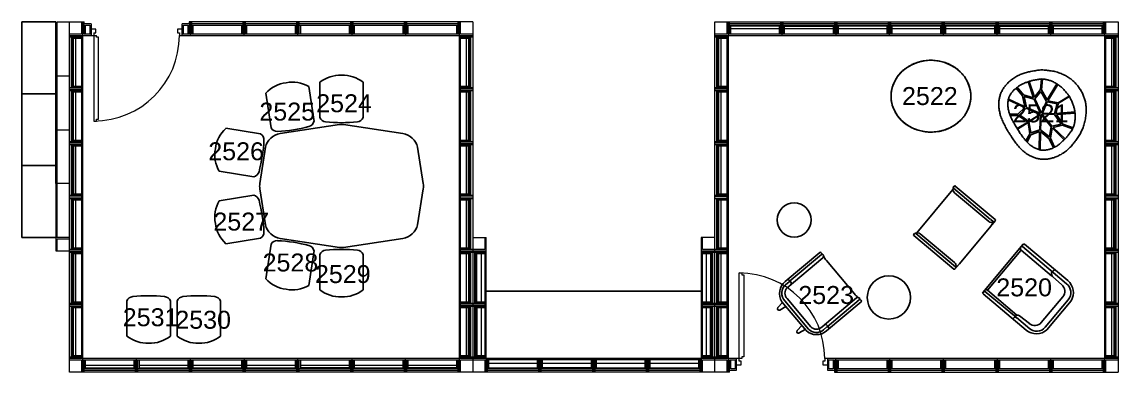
# Model space of a CAD drawing. Header units: millimetres. Extents: x -87 to 119687, y -2887 to 43508.
# Drawn here: x 49901 to 62131, y 9750 to 13650 of the extents above; entities that cross this region are included whole.
import ezdxf

# ---------------------------------------------------------------- set-up
doc = ezdxf.new("R2010")
doc.units = ezdxf.units.MM
for name, color, linetype in [('@_line-plan-doors', 7, 'Continuous'), ('@_line-plan-furniture', 7, 'Continuous'), ('@_line-plan-panels', 7, 'Continuous'), ('@_text-object-seat', 7, 'Continuous')]:
    doc.layers.add(name, color=color, linetype=linetype)
doc.styles.get("Standard").update_dxf_attribs({"font": 'arial.ttf'})

# ---------------------------------------------------------------- blocks, each defined once
blk = doc.blocks.new('@_floor_10')
at = {"layer": '@_line-plan-doors', "lineweight": 13}
for p, q in [((50724, 13570), (50674, 13570)), ((50674, 13500), (50732, 13500)), ((50704, 13528), (50704, 12546)), ((50704, 13528), (50724, 13528)), ((50724, 13528), (50724, 13570)), ((50732, 13480), (50732, 13500)), ((50754, 13480), (50732, 13480)), ((50754, 12566), (50754, 13480)), ((51688, 13570), (51638, 13570)), ((51638, 13570), (51638, 13528)), ((51638, 13528), (51658, 13528)), ((51658, 13528), (51658, 13500)), ((51658, 13500), (51688, 13500)), ((50704, 12546), (50732, 12546)), ((50732, 12566), (50754, 12566)), ((50732, 12546), (50732, 12566)), ((57904, 10854), (57932, 10854)), ((57904, 9872), (57904, 10854)), ((57932, 10854), (57932, 10834)), ((57932, 10834), (57954, 10834)), ((57954, 10834), (57954, 9920)), ((57932, 9920), (57932, 9900)), ((57954, 9920), (57932, 9920)), ((57932, 9900), (57874, 9900)), ((57874, 9830), (57924, 9830)), ((57924, 9872), (57904, 9872)), ((57924, 9830), (57924, 9872)), ((58858, 9872), (58838, 9872)), ((58838, 9872), (58838, 9830)), ((58838, 9830), (58888, 9830)), ((58888, 9900), (58858, 9900)), ((58858, 9900), (58858, 9872))]:
    blk.add_line(p, q, dxfattribs=at)
for centre, start, end in [((50704, 13500), 270, 0), ((57904, 9900), 0, 90)]:
    blk.add_arc(centre, 954, start, end, dxfattribs=at)
at = {"layer": '@_line-plan-furniture'}
for p, q in [((50281, 13650), (49901, 13650)), ((49901, 13650), (49901, 11250)), ((50281, 11850), (50281, 13650)), ((59970, 13217), (59899, 13201)), ((60043, 13223), (59970, 13217)), ((60116, 13217), (60043, 13223)), ((60188, 13201), (60116, 13217)), ((59716, 13094), (59671, 13041)), ((59770, 13138), (59716, 13094)), ((59831, 13174), (59770, 13138)), ((59899, 13201), (59831, 13174)), ((60255, 13174), (60188, 13201)), ((60316, 13138), (60255, 13174)), ((60370, 13094), (60316, 13138)), ((60416, 13041), (60370, 13094)), ((61095, 13084), (61108, 13088)), ((61120, 13091), (61108, 13088)), ((61133, 13094), (61120, 13091)), ((61144, 13096), (61133, 13094)), ((61144, 13096), (61155, 13098)), ((61155, 13098), (61167, 13100)), ((61167, 13100), (61178, 13103)), ((61178, 13103), (61192, 13105)), ((61205, 13107), (61192, 13105)), ((61218, 13110), (61205, 13107)), ((61232, 13112), (61218, 13110)), ((61232, 13112), (61244, 13113)), ((61244, 13113), (61256, 13114)), ((61256, 13114), (61269, 13115)), ((61281, 13115), (61269, 13115)), ((61293, 13115), (61281, 13115)), ((61306, 13114), (61293, 13115)), ((61319, 13113), (61306, 13114)), ((61319, 13113), (61332, 13112)), ((61345, 13111), (61332, 13112)), ((61345, 13111), (61357, 13109)), ((61357, 13109), (61371, 13107)), ((61371, 13107), (61385, 13105)), ((61385, 13105), (61399, 13103)), ((61413, 13100), (61399, 13103)), ((61426, 13097), (61413, 13100)), ((61441, 13093), (61426, 13097)), ((61441, 13093), (61455, 13089)), ((61469, 13084), (61455, 13089)), ((53225, 12585), (53225, 12978)), ((53709, 12978), (53709, 12585)), ((59636, 12983), (59612, 12921)), ((59671, 13041), (59636, 12983)), ((60451, 12983), (60416, 13041)), ((60474, 12921), (60451, 12983)), ((60889, 12957), (60897, 12966)), ((60897, 12966), (60905, 12974)), ((60905, 12974), (60914, 12982)), ((60923, 12990), (60914, 12982)), ((60932, 12998), (60923, 12990)), ((60943, 13007), (60932, 12998)), ((60955, 13015), (60943, 13007)), ((60955, 13015), (60967, 13024)), ((60967, 13024), (60979, 13032)), ((60979, 13032), (60991, 13039)), ((60991, 13039), (61003, 13046)), ((61003, 13046), (61016, 13053)), ((61016, 13053), (61029, 13059)), ((61039, 13064), (61029, 13059)), ((61039, 13064), (61050, 13068)), ((61061, 13072), (61050, 13068)), ((61061, 13072), (61072, 13076)), ((61079, 12966), (61069, 12962)), ((61072, 13076), (61083, 13080)), ((61089, 12970), (61079, 12966)), ((61095, 13084), (61083, 13080)), ((61099, 12974), (61089, 12970)), ((61109, 12977), (61099, 12974)), ((61118, 12980), (61109, 12977)), ((61127, 12983), (61118, 12980)), ((61135, 12986), (61127, 12983)), ((61187, 12806), (61127, 12985)), ((61144, 12989), (61135, 12986)), ((61139, 12988), (61197, 12813)), ((61153, 12992), (61144, 12989)), ((61161, 12994), (61153, 12992)), ((61169, 12996), (61161, 12994)), ((61178, 12998), (61169, 12996)), ((61186, 13000), (61178, 12998)), ((61192, 13002), (61186, 13000)), ((61199, 13003), (61192, 13002)), ((61210, 13005), (61199, 13003)), ((61220, 13007), (61210, 13005)), ((61231, 13009), (61220, 13007)), ((61242, 13010), (61231, 13009)), ((61251, 13012), (61242, 13010)), ((61259, 13013), (61251, 13012)), ((61268, 13014), (61259, 13013)), ((61264, 12896), (61276, 13015)), ((61277, 13015), (61268, 13014)), ((61286, 13014), (61277, 13015)), ((61289, 13015), (61278, 12893)), ((61296, 13014), (61286, 13014)), ((61305, 13013), (61296, 13014)), ((61314, 13012), (61305, 13013)), ((61322, 13010), (61314, 13012)), ((61330, 13009), (61322, 13010)), ((61338, 13007), (61330, 13009)), ((61347, 13005), (61338, 13007)), ((61356, 13002), (61347, 13005)), ((61365, 12999), (61356, 13002)), ((61374, 12996), (61365, 12999)), ((61383, 12993), (61374, 12996)), ((61392, 12989), (61383, 12993)), ((61400, 12986), (61392, 12989)), ((61409, 12982), (61400, 12986)), ((61418, 12977), (61409, 12982)), ((61428, 12972), (61418, 12977)), ((61437, 12967), (61428, 12972)), ((61445, 12962), (61437, 12967)), ((61483, 13080), (61469, 13084)), ((61483, 13080), (61496, 13074)), ((61509, 13070), (61496, 13074)), ((61509, 13070), (61520, 13065)), ((61532, 13059), (61520, 13065)), ((61544, 13053), (61532, 13059)), ((61556, 13046), (61544, 13053)), ((61556, 13046), (61568, 13039)), ((61577, 13033), (61568, 13039)), ((61586, 13028), (61577, 13033)), ((61594, 13021), (61586, 13028)), ((61603, 13015), (61594, 13021)), ((61603, 13015), (61612, 13008)), ((61612, 13008), (61620, 13001)), ((61628, 12994), (61620, 13001)), ((61628, 12994), (61636, 12987)), ((61636, 12987), (61645, 12979)), ((61645, 12979), (61652, 12971)), ((61652, 12971), (61660, 12962)), ((49901, 12850), (50281, 12850)), ((52681, 12469), (52622, 12857)), ((53101, 12930), (53160, 12541)), ((59612, 12921), (59600, 12856)), ((59600, 12856), (59600, 12790)), ((60487, 12856), (60474, 12921)), ((60487, 12790), (60487, 12856)), ((60821, 12848), (60817, 12839)), ((60824, 12858), (60821, 12848)), ((60824, 12858), (60828, 12867)), ((60833, 12876), (60828, 12867)), ((60833, 12876), (60837, 12885)), ((60837, 12885), (60842, 12893)), ((60842, 12893), (60847, 12902)), ((60853, 12910), (60847, 12902)), ((60858, 12918), (60853, 12910)), ((60864, 12927), (60858, 12918)), ((60864, 12927), (60870, 12934)), ((60876, 12942), (60870, 12934)), ((60876, 12942), (60882, 12950)), ((60889, 12957), (60882, 12950)), ((60934, 12848), (60928, 12839)), ((60939, 12856), (60934, 12848)), ((60945, 12865), (60939, 12856)), ((60952, 12872), (60945, 12865)), ((60958, 12880), (60952, 12872)), ((60964, 12886), (60958, 12880)), ((60969, 12892), (60964, 12886)), ((60975, 12898), (60969, 12892)), ((60981, 12903), (60975, 12898)), ((60989, 12909), (60981, 12903)), ((60996, 12915), (60989, 12909)), ((60993, 12914), (61064, 12828)), ((61004, 12921), (60996, 12915)), ((61012, 12927), (61004, 12921)), ((61005, 12922), (61075, 12837)), ((61020, 12933), (61012, 12927)), ((61029, 12939), (61020, 12933)), ((61037, 12945), (61029, 12939)), ((61045, 12949), (61037, 12945)), ((61053, 12954), (61045, 12949)), ((61061, 12958), (61053, 12954)), ((61069, 12962), (61061, 12958)), ((61197, 12813), (61264, 12896)), ((61203, 12793), (61270, 12876)), ((61270, 12876), (61333, 12764)), ((61278, 12893), (61341, 12782)), ((61341, 12782), (61446, 12962)), ((61458, 12954), (61349, 12772)), ((61454, 12957), (61445, 12962)), ((61462, 12951), (61454, 12957)), ((61470, 12946), (61462, 12951)), ((61478, 12940), (61470, 12946)), ((61485, 12934), (61478, 12940)), ((61493, 12928), (61485, 12934)), ((61500, 12922), (61493, 12928)), ((61507, 12915), (61500, 12922)), ((61514, 12909), (61507, 12915)), ((61521, 12903), (61514, 12909)), ((61527, 12896), (61521, 12903)), ((61535, 12888), (61527, 12896)), ((61542, 12879), (61535, 12888)), ((61549, 12871), (61542, 12879)), ((61556, 12862), (61549, 12871)), ((61562, 12854), (61556, 12862)), ((61569, 12846), (61562, 12854)), ((61575, 12837), (61569, 12846)), ((61668, 12954), (61660, 12962)), ((61668, 12954), (61675, 12946)), ((61682, 12937), (61675, 12946)), ((61689, 12928), (61682, 12937)), ((61695, 12919), (61689, 12928)), ((61695, 12919), (61702, 12909)), ((61708, 12899), (61702, 12909)), ((61710, 12896), (61708, 12899)), ((61716, 12886), (61710, 12896)), ((61722, 12875), (61716, 12886)), ((61728, 12866), (61722, 12875)), ((61728, 12866), (61733, 12856)), ((61737, 12846), (61733, 12856)), ((61737, 12846), (61742, 12835)), ((59600, 12790), (59612, 12724)), ((59612, 12724), (59636, 12662)), ((60451, 12662), (60474, 12724)), ((60474, 12724), (60487, 12790)), ((60800, 12752), (60801, 12761)), ((60800, 12752), (60800, 12742)), ((60800, 12742), (60800, 12732)), ((60800, 12732), (60800, 12722)), ((60800, 12712), (60800, 12722)), ((60801, 12761), (60802, 12771)), ((60802, 12771), (60803, 12781)), ((60805, 12791), (60803, 12781)), ((60805, 12791), (60807, 12801)), ((60809, 12810), (60807, 12801)), ((60809, 12810), (60811, 12820)), ((60811, 12820), (60814, 12830)), ((60814, 12830), (60817, 12839)), ((60902, 12757), (60901, 12747)), ((60901, 12747), (60901, 12737)), ((60901, 12737), (60901, 12727)), ((60901, 12727), (60901, 12717)), ((60903, 12767), (60902, 12757)), ((60905, 12777), (60903, 12767)), ((60906, 12785), (60905, 12777)), ((60908, 12793), (60906, 12785)), ((60906, 12784), (60906, 12782)), ((60906, 12782), (61089, 12697)), ((60911, 12800), (60908, 12793)), ((61092, 12706), (60908, 12791)), ((60913, 12808), (60911, 12800)), ((60916, 12815), (60913, 12808)), ((60920, 12823), (60916, 12815)), ((60923, 12830), (60920, 12823)), ((60928, 12839), (60923, 12830)), ((61064, 12828), (61092, 12706)), ((61075, 12837), (61187, 12806)), ((61083, 12821), (61088, 12820)), ((61108, 12697), (61083, 12821)), ((61088, 12820), (61194, 12790)), ((61194, 12790), (61266, 12630)), ((61278, 12634), (61203, 12793)), ((61333, 12764), (61278, 12634)), ((61287, 12634), (61341, 12760)), ((61341, 12760), (61452, 12738)), ((61349, 12772), (61464, 12749)), ((61452, 12738), (61423, 12627)), ((61438, 12630), (61468, 12744)), ((61464, 12749), (61585, 12825)), ((61468, 12744), (61588, 12819)), ((61581, 12829), (61575, 12837)), ((61587, 12821), (61581, 12829)), ((61587, 12822), (61591, 12813)), ((61591, 12813), (61596, 12803)), ((61596, 12803), (61601, 12794)), ((61601, 12794), (61605, 12785)), ((61605, 12785), (61610, 12776)), ((61610, 12776), (61615, 12766)), ((61615, 12766), (61619, 12755)), ((61619, 12755), (61624, 12745)), ((61624, 12745), (61628, 12735)), ((61628, 12735), (61631, 12726)), ((61631, 12726), (61634, 12717)), ((61746, 12825), (61742, 12835)), ((61746, 12825), (61750, 12814)), ((61754, 12804), (61750, 12814)), ((61757, 12793), (61754, 12804)), ((61757, 12793), (61760, 12782)), ((61763, 12772), (61760, 12782)), ((61763, 12772), (61766, 12761)), ((61768, 12750), (61766, 12761)), ((61770, 12740), (61768, 12750)), ((61771, 12729), (61770, 12740)), ((61771, 12729), (61773, 12719)), ((59636, 12662), (59671, 12604)), ((59671, 12604), (59716, 12552)), ((60370, 12552), (60416, 12604)), ((60416, 12604), (60451, 12662)), ((60800, 12712), (60800, 12702)), ((60800, 12702), (60801, 12692)), ((60803, 12682), (60801, 12692)), ((60805, 12669), (60803, 12682)), ((60805, 12669), (60808, 12657)), ((60810, 12646), (60808, 12657)), ((60812, 12635), (60810, 12646)), ((60812, 12635), (60814, 12624)), ((60817, 12610), (60814, 12624)), ((60817, 12610), (60822, 12596)), ((60901, 12717), (60902, 12708)), ((60902, 12708), (60903, 12698)), ((60903, 12698), (60904, 12688)), ((60904, 12688), (60906, 12678)), ((60906, 12678), (60908, 12669)), ((60908, 12669), (60911, 12659)), ((60911, 12659), (60913, 12649)), ((60913, 12649), (60916, 12639)), ((60916, 12639), (60920, 12629)), ((60920, 12629), (60924, 12619)), ((61013, 12624), (60922, 12623)), ((60924, 12619), (60928, 12608)), ((60928, 12608), (60931, 12600)), ((60929, 12604), (61017, 12609)), ((60931, 12600), (60935, 12591)), ((61089, 12697), (61013, 12624)), ((61017, 12609), (61123, 12535)), ((61031, 12616), (61107, 12689)), ((61136, 12542), (61031, 12616)), ((61107, 12689), (61263, 12622)), ((61266, 12630), (61108, 12697)), ((61263, 12622), (61136, 12542)), ((61137, 12539), (61265, 12619)), ((61265, 12619), (61257, 12449)), ((61274, 12618), (61265, 12447)), ((61386, 12483), (61274, 12618)), ((61282, 12627), (61423, 12620)), ((61392, 12490), (61282, 12627)), ((61423, 12627), (61287, 12634)), ((61423, 12620), (61496, 12513)), ((61649, 12648), (61438, 12630)), ((61443, 12619), (61651, 12634)), ((61515, 12513), (61443, 12619)), ((61634, 12717), (61636, 12708)), ((61636, 12708), (61639, 12699)), ((61639, 12699), (61641, 12690)), ((61641, 12690), (61643, 12681)), ((61643, 12681), (61645, 12671)), ((61645, 12671), (61647, 12661)), ((61647, 12661), (61648, 12652)), ((61648, 12652), (61650, 12642)), ((61650, 12642), (61651, 12632)), ((61651, 12632), (61652, 12623)), ((61652, 12623), (61652, 12612)), ((61652, 12612), (61653, 12601)), ((61653, 12601), (61653, 12591)), ((61771, 12599), (61769, 12585)), ((61771, 12599), (61773, 12614)), ((61773, 12719), (61774, 12708)), ((61773, 12614), (61774, 12629)), ((61775, 12695), (61774, 12708)), ((61774, 12629), (61775, 12642)), ((61775, 12695), (61776, 12681)), ((61775, 12642), (61776, 12655)), ((61776, 12681), (61776, 12668)), ((61776, 12668), (61776, 12655)), ((53445, 12507), (52784, 12406)), ((54151, 12406), (53489, 12507)), ((59716, 12552), (59770, 12507)), ((59770, 12507), (59831, 12471)), ((60255, 12471), (60316, 12507)), ((60316, 12507), (60370, 12552)), ((60827, 12583), (60822, 12596)), ((60827, 12583), (60833, 12569)), ((60833, 12569), (60838, 12556)), ((60838, 12556), (60844, 12543)), ((60844, 12543), (60850, 12530)), ((60856, 12517), (60850, 12530)), ((60856, 12517), (60863, 12504)), ((60863, 12504), (60870, 12491)), ((60870, 12491), (60876, 12478)), ((60884, 12465), (60876, 12478)), ((60935, 12591), (60939, 12583)), ((60939, 12583), (60943, 12574)), ((60943, 12574), (60947, 12566)), ((60947, 12566), (60951, 12557)), ((60951, 12557), (60956, 12549)), ((60956, 12549), (60960, 12540)), ((60960, 12540), (60965, 12531)), ((60965, 12531), (60970, 12522)), ((60970, 12522), (60976, 12512)), ((60976, 12512), (60982, 12501)), ((60982, 12501), (60988, 12491)), ((60988, 12491), (60994, 12480)), ((61019, 12440), (60994, 12480)), ((61123, 12535), (61005, 12462)), ((61126, 12531), (61008, 12457)), ((61146, 12403), (61126, 12531)), ((61158, 12413), (61137, 12539)), ((61366, 12374), (61386, 12483)), ((61496, 12513), (61392, 12490)), ((61408, 12476), (61512, 12500)), ((61539, 12347), (61408, 12476)), ((61512, 12500), (61624, 12458)), ((61629, 12469), (61515, 12513)), ((61631, 12475), (61628, 12466)), ((61631, 12475), (61635, 12483)), ((61638, 12492), (61635, 12483)), ((61640, 12500), (61638, 12492)), ((61642, 12508), (61640, 12500)), ((61644, 12516), (61642, 12508)), ((61646, 12526), (61644, 12516)), ((61648, 12535), (61646, 12526)), ((61649, 12544), (61648, 12535)), ((61650, 12553), (61649, 12544)), ((61651, 12563), (61650, 12553)), ((61652, 12572), (61651, 12563)), ((61653, 12591), (61652, 12581)), ((61652, 12581), (61652, 12572)), ((61740, 12476), (61736, 12464)), ((61744, 12489), (61740, 12476)), ((61744, 12489), (61748, 12502)), ((61748, 12502), (61753, 12515)), ((61753, 12515), (61757, 12529)), ((61757, 12529), (61760, 12542)), ((61764, 12556), (61760, 12542)), ((61766, 12570), (61764, 12556)), ((61769, 12585), (61766, 12570)), ((52176, 12465), (52564, 12403)), ((59831, 12471), (59899, 12444)), ((59899, 12444), (59970, 12428)), ((59970, 12428), (60043, 12423)), ((60043, 12423), (60116, 12428)), ((60116, 12428), (60188, 12444)), ((60188, 12444), (60255, 12471)), ((60884, 12465), (60891, 12452)), ((60898, 12439), (60891, 12452)), ((60898, 12439), (60906, 12427)), ((60906, 12427), (60912, 12417)), ((60916, 12412), (60912, 12417)), ((60916, 12412), (60924, 12399)), ((60927, 12394), (60924, 12399)), ((60927, 12394), (60933, 12384)), ((60933, 12384), (60941, 12371)), ((60941, 12371), (60949, 12359)), ((60957, 12347), (60949, 12359)), ((61026, 12429), (61019, 12440)), ((61033, 12419), (61026, 12429)), ((61040, 12409), (61033, 12419)), ((61047, 12399), (61040, 12409)), ((61053, 12391), (61047, 12399)), ((61048, 12398), (61070, 12366)), ((61058, 12383), (61053, 12391)), ((61064, 12375), (61058, 12383)), ((61070, 12367), (61064, 12375)), ((61076, 12359), (61070, 12367)), ((61070, 12366), (61076, 12359)), ((61082, 12352), (61076, 12359)), ((61102, 12327), (61146, 12403)), ((61157, 12394), (61116, 12312)), ((61256, 12429), (61157, 12394)), ((61257, 12449), (61158, 12413)), ((61252, 12227), (61256, 12429)), ((61265, 12429), (61261, 12226)), ((61265, 12447), (61365, 12369)), ((61363, 12349), (61265, 12429)), ((61365, 12369), (61366, 12374)), ((61376, 12355), (61397, 12469)), ((61422, 12255), (61376, 12355)), ((61397, 12469), (61531, 12338)), ((61549, 12357), (61543, 12350)), ((61555, 12363), (61549, 12357)), ((61560, 12369), (61555, 12363)), ((61566, 12376), (61560, 12369)), ((61571, 12382), (61566, 12376)), ((61575, 12388), (61571, 12382)), ((61579, 12393), (61575, 12388)), ((61586, 12402), (61579, 12393)), ((61592, 12410), (61586, 12402)), ((61598, 12419), (61592, 12410)), ((61605, 12428), (61598, 12419)), ((61610, 12435), (61605, 12428)), ((61615, 12443), (61610, 12435)), ((61620, 12450), (61615, 12443)), ((61624, 12458), (61620, 12450)), ((61628, 12466), (61624, 12458)), ((61675, 12352), (61667, 12341)), ((61675, 12352), (61683, 12363)), ((61691, 12374), (61683, 12363)), ((61691, 12374), (61698, 12385)), ((61698, 12385), (61704, 12395)), ((61710, 12406), (61704, 12395)), ((61716, 12417), (61710, 12406)), ((61721, 12428), (61716, 12417)), ((61726, 12440), (61721, 12428)), ((61726, 12440), (61731, 12452)), ((61731, 12452), (61736, 12464)), ((52618, 12254), (52555, 11852)), ((54379, 11852), (54316, 12254)), ((60966, 12335), (60957, 12347)), ((60974, 12323), (60966, 12335)), ((60974, 12323), (60983, 12311)), ((60992, 12299), (60983, 12311)), ((60992, 12299), (61001, 12288)), ((61010, 12277), (61001, 12288)), ((61019, 12266), (61010, 12277)), ((61019, 12266), (61028, 12255)), ((61028, 12255), (61038, 12244)), ((61048, 12234), (61038, 12244)), ((61048, 12234), (61058, 12224)), ((61087, 12344), (61082, 12352)), ((61093, 12337), (61087, 12344)), ((61099, 12330), (61093, 12337)), ((61105, 12323), (61099, 12330)), ((61113, 12315), (61105, 12323)), ((61120, 12307), (61113, 12315)), ((61128, 12300), (61120, 12307)), ((61136, 12292), (61128, 12300)), ((61143, 12286), (61136, 12292)), ((61151, 12279), (61143, 12286)), ((61159, 12273), (61151, 12279)), ((61167, 12267), (61159, 12273)), ((61175, 12262), (61167, 12267)), ((61183, 12256), (61175, 12262)), ((61192, 12252), (61183, 12256)), ((61200, 12247), (61192, 12252)), ((61209, 12243), (61200, 12247)), ((61218, 12239), (61209, 12243)), ((61228, 12235), (61218, 12239)), ((61237, 12232), (61228, 12235)), ((61246, 12229), (61237, 12232)), ((61363, 12231), (61353, 12229)), ((61409, 12248), (61363, 12349)), ((61371, 12233), (61363, 12231)), ((61378, 12236), (61371, 12233)), ((61386, 12238), (61378, 12236)), ((61394, 12241), (61386, 12238)), ((61403, 12245), (61394, 12241)), ((61411, 12250), (61403, 12245)), ((61420, 12254), (61411, 12250)), ((61429, 12259), (61420, 12254)), ((61438, 12264), (61429, 12259)), ((61447, 12268), (61438, 12264)), ((61455, 12273), (61447, 12268)), ((61463, 12278), (61455, 12273)), ((61471, 12284), (61463, 12278)), ((61478, 12289), (61471, 12284)), ((61485, 12295), (61478, 12289)), ((61516, 12324), (61485, 12295)), ((61523, 12330), (61516, 12324)), ((61530, 12337), (61523, 12330)), ((61536, 12343), (61530, 12337)), ((61543, 12350), (61536, 12343)), ((61563, 12223), (61572, 12231)), ((61572, 12231), (61581, 12239)), ((61581, 12239), (61589, 12247)), ((61597, 12255), (61589, 12247)), ((61597, 12255), (61606, 12264)), ((61606, 12264), (61615, 12274)), ((61623, 12284), (61615, 12274)), ((61623, 12284), (61631, 12294)), ((61639, 12303), (61631, 12294)), ((61646, 12312), (61639, 12303)), ((61646, 12312), (61652, 12321)), ((61652, 12321), (61659, 12331)), ((61659, 12331), (61667, 12341)), ((61058, 12224), (61070, 12214)), ((61070, 12214), (61078, 12208)), ((61078, 12208), (61087, 12201)), ((61096, 12195), (61087, 12201)), ((61106, 12186), (61096, 12195)), ((61106, 12186), (61117, 12178)), ((61125, 12173), (61117, 12178)), ((61125, 12173), (61133, 12168)), ((61142, 12163), (61133, 12168)), ((61151, 12158), (61142, 12163)), ((61160, 12154), (61151, 12158)), ((61160, 12154), (61169, 12150)), ((61169, 12150), (61178, 12146)), ((61187, 12142), (61178, 12146)), ((61187, 12142), (61196, 12139)), ((61196, 12139), (61206, 12135)), ((61206, 12135), (61215, 12133)), ((61215, 12133), (61225, 12130)), ((61234, 12128), (61225, 12130)), ((61234, 12128), (61244, 12126)), ((61244, 12126), (61254, 12124)), ((61254, 12227), (61246, 12229)), ((61254, 12227), (61252, 12227)), ((61262, 12225), (61254, 12227)), ((61264, 12123), (61254, 12124)), ((61270, 12223), (61262, 12225)), ((61274, 12121), (61264, 12123)), ((61278, 12222), (61270, 12223)), ((61284, 12121), (61274, 12121)), ((61286, 12222), (61278, 12222)), ((61294, 12120), (61284, 12121)), ((61294, 12222), (61286, 12222)), ((61302, 12222), (61294, 12222)), ((61304, 12120), (61294, 12120)), ((61312, 12222), (61302, 12222)), ((61313, 12120), (61304, 12120)), ((61323, 12223), (61312, 12222)), ((61323, 12121), (61313, 12120)), ((61333, 12225), (61323, 12223)), ((61333, 12122), (61323, 12121)), ((61343, 12226), (61333, 12225)), ((61333, 12122), (61343, 12123)), ((61353, 12229), (61343, 12226)), ((61353, 12124), (61343, 12123)), ((61353, 12124), (61363, 12126)), ((61373, 12128), (61363, 12126)), ((61373, 12128), (61382, 12130)), ((61392, 12132), (61382, 12130)), ((61401, 12135), (61392, 12132)), ((61413, 12138), (61401, 12135)), ((61413, 12138), (61424, 12142)), ((61435, 12146), (61424, 12142)), ((61446, 12151), (61435, 12146)), ((61457, 12156), (61446, 12151)), ((61457, 12156), (61470, 12162)), ((61470, 12162), (61483, 12168)), ((61495, 12175), (61483, 12168)), ((61508, 12183), (61495, 12175)), ((61520, 12190), (61508, 12183)), ((61532, 12198), (61520, 12190)), ((61532, 12198), (61543, 12207)), ((61554, 12216), (61543, 12207)), ((61554, 12216), (61563, 12223)), ((50281, 12050), (49901, 12050)), ((52488, 11925), (52100, 11987)), ((52555, 11792), (52618, 11390)), ((54316, 11390), (54379, 11792)), ((60289, 11783), (59886, 11302)), ((60301, 11819), (60294, 11811)), ((60295, 11797), (60709, 11450)), ((60690, 11426), (60307, 11747)), ((60760, 11448), (60315, 11821)), ((52488, 11720), (52100, 11658)), ((60710, 11449), (60740, 11424)), ((60727, 11394), (60761, 11434)), ((60743, 11419), (60740, 11424)), ((60743, 11419), (60740, 11424)), ((59859, 11292), (59852, 11284)), ((59853, 11270), (60297, 10897)), ((59873, 11294), (60317, 10921)), ((60307, 10970), (59924, 11291)), ((60711, 11374), (60362, 10957)), ((49901, 11250), (50281, 11250)), ((52176, 11180), (52564, 11242)), ((52681, 11176), (52622, 10787)), ((52784, 11238), (53445, 11138)), ((53489, 11138), (54151, 11238)), ((61072, 11173), (60622, 10637)), ((61405, 10859), (61066, 11150)), ((61569, 10768), (61086, 11174)), ((53101, 10715), (53160, 11103)), ((53225, 11059), (53225, 10667)), ((53709, 10667), (53709, 11060)), ((58802, 11083), (58417, 10759)), ((58438, 10688), (58836, 11022)), ((58822, 11059), (58462, 10757)), ((58823, 11073), (58816, 11081)), ((58839, 11056), (58836, 11060)), ((60674, 10661), (61047, 11105)), ((61049, 11108), (61390, 10821)), ((59189, 10621), (58877, 10993)), ((60311, 10898), (60345, 10938)), ((60317, 10921), (60323, 10918)), ((61407, 10877), (61414, 10886)), ((58463, 10771), (58456, 10779)), ((61399, 10816), (61503, 10722)), ((61405, 10859), (61554, 10734)), ((57481, 10650), (55081, 10650)), ((58461, 10756), (58422, 10723)), ((60998, 10356), (60638, 10656)), ((60674, 10661), (61003, 10385)), ((51073, 10543), (51073, 10150)), ((51557, 10150), (51557, 10543)), ((51633, 10543), (51633, 10150)), ((52117, 10150), (52117, 10543)), ((58387, 10525), (58336, 10468)), ((58380, 10533), (58650, 10211)), ((58676, 10228), (58412, 10543)), ((58702, 10254), (58439, 10568)), ((58828, 10254), (59211, 10576)), ((58879, 10209), (59264, 10532)), ((59244, 10556), (58885, 10254)), ((59248, 10569), (59244, 10573)), ((59265, 10546), (59258, 10554)), ((60624, 10623), (61107, 10218)), ((61274, 10301), (61515, 10589)), ((61575, 10556), (61318, 10249)), ((61336, 10220), (61606, 10542)), ((58359, 10441), (58425, 10479)), ((60965, 10350), (60972, 10359)), ((60998, 10356), (61148, 10230)), ((61030, 10377), (61141, 10291)), ((58602, 10269), (58551, 10212)), ((58574, 10185), (58640, 10224)), ((58883, 10253), (58844, 10220)), ((58898, 10252), (58905, 10244)), ((55081, 9900), (57481, 9900))]:
    blk.add_line(p, q, dxfattribs=at)
for centre, radius in [((58517, 11444), 190), ((59574, 10581), 241)]:
    blk.add_circle(centre, radius, dxfattribs=at)
for centre, radius, start, end in [((52895, 12601), 375, 97.062, 136.7963), ((52916, 12604), 375, 60.4764, 100.2108), ((53457, 12683), 375, 88.4256, 128.1599), ((53477, 12683), 375, 51.8401, 91.5744), ((52673, 14136), 1707, 272.663, 284.6039), ((53083, 12561), 78.8, 284.4812, 345.5243), ((53298, 12616), 78.8, 202.7825, 264.0266), ((53467, 14235), 1707, 264.0266, 275.9675), ((53467, 12308), 200, 83.6391, 96.3609), ((53637, 12616), 78.8, 275.8449, 336.8879), ((52431, 12190), 375, 132.8561, 172.5904), ((52522, 12336), 78.8, 356.8609, 57.9039), ((52813, 12209), 200, 98.5143, 166.811), ((52748, 12510), 78.8, 211.4189, 272.663), ((54121, 12209), 200, 13.189, 81.4857), ((52428, 12169), 375, 169.4416, 209.1759), ((50897, 12422), 1707, 345.0426, 356.9835), ((52470, 12002), 78.8, 283.7985, 345.0426), ((52753, 11822), 200, 171.3373, 188.6627), ((54181, 11822), 200, 351.3373, 8.6627), ((60339, 11785), 50, 164.4152, 230), ((60289, 11789), 10, 52.3205, 83.5641), ((60302, 11805), 10, 140, 230), ((60309, 11813), 10, 50, 140), ((52428, 11475), 375, 150.8241, 190.5584), ((52470, 11643), 78.8, 14.9574, 76.2015), ((50897, 11223), 1707, 3.0165, 14.9574), ((52431, 11455), 375, 187.4096, 227.1439), ((52813, 11436), 200, 193.189, 261.4857), ((54121, 11436), 200, 278.5143, 346.811), ((60722, 11464), 50, 230, 294.2267), ((60449, 11594), 342, 320, 329.2625), ((60746, 11432), 10, 230, 320), ((60746, 11431), 9.81, 230, 320), ((60753, 11440), 9.88, 320, 50), ((52522, 11308), 78.8, 302.0961, 3.1391), ((59859, 11278), 10, 140, 230), ((59867, 11286), 10, 47.6795, 140), ((59892, 11253), 50, 50, 115.5848), ((59880, 11301), 10, 196.4359, 227.6795), ((52748, 11135), 78.8, 87.337, 148.5811), ((52673, 9508), 1707, 75.3961, 87.337), ((53083, 11084), 78.8, 14.4757, 75.5188), ((53467, 11337), 200, 263.6391, 276.3609), ((61065, 11127), 24.4, 147.0298, 230), ((61061, 11134), 17.1, 73.0851, 127.8715), ((61072, 11158), 10, 140, 229.1831), ((61079, 11166), 10, 50, 140), ((53298, 11029), 78.8, 95.9734, 157.2175), ((53467, 9410), 1707, 84.0325, 95.9734), ((53637, 11029), 78.8, 23.1121, 84.1551), ((58808, 11075), 10, 40, 128.7973), ((58816, 11067), 9.98, 309.894, 40), ((58813, 11076), 19, 299.4483, 309.8718), ((58830, 11055), 8.01, 39.8143, 129.8718), ((58820, 11041), 24.6, 310, 1.1635), ((58821, 11041), 23.8, 2.1132, 39.8143), ((59094, 11173), 282, 207.7551, 219.601), ((60304, 10905), 10, 230, 320), ((60275, 10931), 50, 345.7733, 50), ((60311, 10913), 10, 320, 48.4638), ((60100, 11177), 342, 310.7375, 320.0079), ((61421, 10879), 10, 50, 140), ((52895, 11044), 375, 223.2037, 262.938), ((58447, 10772), 11.2, 40, 103.602), ((58455, 10764), 10, 305.7919, 40), ((61422, 10842), 34.7, 135.2638, 228), ((61431, 10866), 27.4, 154.4632, 192.9169), ((61456, 10634), 176, 328.5902, 50), ((52916, 11041), 375, 259.7892, 299.5236), ((53457, 10961), 375, 231.8401, 271.5744), ((53477, 10961), 375, 268.4256, 308.1599), ((58530, 10625), 176, 130, 211.4098), ((58501, 10629), 123, 130, 224.0245), ((58501, 10629), 86.8, 136.3564, 224.0245), ((58456, 10736), 28.9, 16.2908, 56.903), ((58463, 10737), 22.2, 322.2429, 16.2908), ((60650, 10645), 17.1, 152.1285, 206.9149), ((60658, 10642), 24.4, 49.8855, 132.9702), ((61443, 10649), 94, 320, 50.7779), ((61481, 10635), 123, 320, 53.3926), ((51146, 10512), 78.8, 95.9734, 157.2175), ((51315, 8893), 1707, 84.0325, 95.9734), ((51485, 10512), 78.8, 23.1121, 84.1551), ((51706, 10512), 78.8, 95.9734, 157.2175), ((51875, 8893), 1707, 84.0325, 95.9734), ((52045, 10512), 78.8, 23.1121, 84.1551), ((59404, 10804), 282, 220.399, 232.2449), ((59227, 10557), 24.6, 78.8365, 130), ((59226, 10558), 23.8, 40.1857, 77.8859), ((59259, 10544), 19, 130.1282, 140.5517), ((59251, 10548), 9.98, 40, 130.1046), ((59242, 10564), 8.01, 310.1282, 40.1857), ((59258, 10540), 10, 310, 40), ((60630, 10631), 10, 140, 230), ((60629, 10629), 9.93, 49.6641, 95.6967), ((58865, 10258), 22.2, 63.7092, 117.7571), ((58862, 10252), 28.9, 23.097, 63.7092), ((60972, 10344), 10, 139.9999, 229.9998), ((60983, 10337), 24.2, 48.0437, 117.6702), ((61009, 10349), 34.7, 52, 144.7362), ((61202, 10362), 94, 229.2221, 320), ((58766, 10343), 176, 228.59, 310), ((58765, 10314), 123, 224.0245, 310), ((58765, 10314), 86.8, 224.0245, 316.3564), ((58890, 10246), 10, 40, 134.2081), ((58897, 10236), 11.2, 336.5072, 40), ((61220, 10352), 176, 230, 311.4098), ((61223, 10329), 124, 226.9433, 320), ((51305, 10445), 375, 231.8401, 271.5744), ((51326, 10445), 375, 268.4256, 308.1599), ((51865, 10445), 375, 231.8401, 271.5744), ((51886, 10445), 375, 268.4256, 308.1599)]:
    blk.add_arc(centre, radius, start, end, dxfattribs=at)
for centre, major_axis, ratio, start_param, end_param in [((58468, 10756), (-4.09, -3.43), 0.936926, 3.289771, 4.712389), ((58350, 10456), (-15.2, -12.3), 0.922345, 4.882429, 7.689976), ((58565, 10200), (-15.1, -12.5), 0.922346, 4.880675, 7.688228), ((58884, 10260), (-4.09, -3.43), 0.936926, 1.570796, 2.993415), ((58897, 10237), (-8.18, -6.86), 0.936926, 2.366195, 3.141593)]:
    blk.add_ellipse(centre, major_axis=major_axis, ratio=ratio, start_param=start_param, end_param=end_param, dxfattribs=at)
for points in [[(60043, 12423), (60032, 12423), (60011, 12423), (59979, 12427), (59947, 12432), (59916, 12439), (59886, 12448), (59861, 12458), (59841, 12466), (59823, 12475), (59799, 12488), (59778, 12501), (59761, 12513), (59744, 12526), (59725, 12543), (59703, 12564), (59687, 12583), (59674, 12599), (59663, 12615), (59649, 12636), (59637, 12658), (59628, 12677), (59622, 12693), (59616, 12709), (59612, 12724), (59607, 12741), (59604, 12757), (59601, 12773), (59599, 12790), (59598, 12806), (59598, 12823), (59598, 12839), (59599, 12856), (59601, 12872), (59604, 12889), (59607, 12905), (59612, 12921), (59616, 12937), (59622, 12953), (59628, 12968), (59635, 12983), (59643, 12998), (59652, 13013), (59661, 13028), (59670, 13042), (59681, 13055), (59692, 13068), (59703, 13081), (59716, 13094), (59728, 13106), (59742, 13117), (59755, 13128), (59770, 13138), (59784, 13148), (59800, 13158), (59815, 13166), (59831, 13175), (59848, 13182), (59864, 13189), (59881, 13195), (59899, 13201), (59916, 13206), (59934, 13211), (59952, 13214), (59976, 13218), (60006, 13222), (60031, 13223), (60043, 13223)], [(60043, 13223), (60054, 13223), (60075, 13222), (60107, 13219), (60139, 13214), (60170, 13206), (60201, 13197), (60225, 13188), (60245, 13179), (60264, 13170), (60287, 13158), (60309, 13144), (60325, 13132), (60342, 13119), (60361, 13103), (60383, 13081), (60400, 13062), (60412, 13047), (60424, 13031), (60437, 13010), (60449, 12987), (60458, 12968), (60464, 12953), (60470, 12937), (60475, 12921), (60479, 12905), (60482, 12889), (60485, 12872), (60487, 12856), (60488, 12839), (60488, 12823), (60488, 12806), (60487, 12790), (60485, 12773), (60482, 12757), (60479, 12741), (60475, 12724), (60470, 12709), (60464, 12693), (60458, 12677), (60451, 12662), (60443, 12647), (60435, 12632), (60425, 12618), (60416, 12604), (60405, 12590), (60394, 12577), (60383, 12564), (60371, 12552), (60358, 12540), (60345, 12528), (60331, 12517), (60316, 12507), (60302, 12497), (60287, 12488), (60271, 12479), (60255, 12471), (60239, 12463), (60222, 12456), (60205, 12450), (60188, 12444), (60170, 12439), (60152, 12435), (60134, 12431), (60110, 12427), (60080, 12424), (60055, 12423), (60043, 12423)]]:
    blk.add_open_spline(points, degree=3, knots=[-1, -1, -1, -1, -0.976974, -0.953947, -0.930921, -0.907895, -0.884868, -0.861842, -0.850329, -0.838816, -0.815789, -0.792763, -0.78125, -0.769737, -0.746711, -0.723684, -0.700658, -0.689145, -0.677632, -0.654605, -0.631579, -0.618421, -0.605263, -0.592105, -0.578947, -0.565789, -0.552632, -0.539474, -0.526316, -0.513158, -0.5, -0.486842, -0.473684, -0.460526, -0.447368, -0.434211, -0.421053, -0.407895, -0.394737, -0.381579, -0.368421, -0.355263, -0.342105, -0.328947, -0.315789, -0.302632, -0.289474, -0.276316, -0.263158, -0.25, -0.236842, -0.223684, -0.210526, -0.197368, -0.184211, -0.171053, -0.157895, -0.144737, -0.131579, -0.118421, -0.105263, -0.092105, -0.078947, -0.065789, -0.052632, -0.026316, 0, 0, 0, 0], dxfattribs=at)
at = {"layer": '@_line-plan-panels', "lineweight": 5}
for p, q in [((50296, 11250), (50296, 13650)), ((50296, 13650), (50596, 13650)), ((50431, 9750), (50431, 13650)), ((50566, 13650), (50566, 13515)), ((50581, 9750), (50581, 13650)), ((50596, 13515), (50596, 13650)), ((50674, 13630), (50596, 13630)), ((50611, 13515), (50611, 13615)), ((50611, 13615), (50659, 13615)), ((50659, 13615), (50659, 13515)), ((50674, 13630), (50674, 13500)), ((51688, 13500), (51688, 13630)), ((51766, 13630), (51688, 13630)), ((51703, 13515), (51703, 13615)), ((51703, 13615), (51751, 13615)), ((51751, 13615), (51751, 13515)), ((54931, 13650), (51766, 13650)), ((51766, 13650), (51766, 13515)), ((51781, 13500), (51781, 13650)), ((51796, 13515), (51796, 13650)), ((52366, 13630), (51796, 13630)), ((51796, 13615), (52366, 13615)), ((51811, 13515), (51811, 13615)), ((52351, 13615), (52351, 13515)), ((52366, 13650), (52366, 13515)), ((52381, 13500), (52381, 13650)), ((52396, 13515), (52396, 13650)), ((52966, 13630), (52396, 13630)), ((52396, 13615), (52966, 13615)), ((52411, 13515), (52411, 13615)), ((52951, 13615), (52951, 13515)), ((52966, 13650), (52966, 13515)), ((52981, 13500), (52981, 13650)), ((52996, 13515), (52996, 13650)), ((53566, 13630), (52996, 13630)), ((52996, 13615), (53566, 13615)), ((53011, 13515), (53011, 13615)), ((53551, 13615), (53551, 13515)), ((53566, 13650), (53566, 13515)), ((53581, 13650), (53581, 13500)), ((53596, 13515), (53596, 13650)), ((54166, 13630), (53596, 13630)), ((53596, 13615), (54166, 13615)), ((53611, 13515), (53611, 13615)), ((54151, 13615), (54151, 13515)), ((54166, 13650), (54166, 13515)), ((54181, 13650), (54181, 13500)), ((54196, 13515), (54196, 13650)), ((54766, 13630), (54196, 13630)), ((54196, 13615), (54766, 13615)), ((54211, 13515), (54211, 13615)), ((54751, 13615), (54751, 13515)), ((54766, 13650), (54766, 13515)), ((54781, 13650), (54781, 9750)), ((54796, 13515), (54796, 13650)), ((54931, 13650), (54931, 9750)), ((57631, 13650), (62131, 13650)), ((57631, 9750), (57631, 13650)), ((57766, 13650), (57766, 13515)), ((57781, 13650), (57781, 9750)), ((57796, 13515), (57796, 13650)), ((58366, 13630), (57796, 13630)), ((57796, 13615), (58366, 13615)), ((57811, 13515), (57811, 13615)), ((58351, 13603), (57811, 13603)), ((57811, 13578), (58351, 13578)), ((58351, 13615), (58351, 13515)), ((58366, 13650), (58366, 13515)), ((58381, 13650), (58381, 13500)), ((58396, 13515), (58396, 13650)), ((58966, 13630), (58396, 13630)), ((58396, 13615), (58966, 13615)), ((58411, 13515), (58411, 13615)), ((58411, 13603), (58951, 13603)), ((58411, 13578), (58951, 13578)), ((58951, 13615), (58951, 13515)), ((58966, 13650), (58966, 13515)), ((58981, 13650), (58981, 13500)), ((58996, 13515), (58996, 13650)), ((59566, 13630), (58996, 13630)), ((58996, 13615), (59566, 13615)), ((59011, 13515), (59011, 13615)), ((59551, 13603), (59011, 13603)), ((59011, 13578), (59551, 13578)), ((59551, 13615), (59551, 13515)), ((59566, 13650), (59566, 13515)), ((59581, 13500), (59581, 13650)), ((59596, 13515), (59596, 13650)), ((60166, 13630), (59596, 13630)), ((59596, 13615), (60166, 13615)), ((59611, 13515), (59611, 13615)), ((60151, 13603), (59611, 13603)), ((59611, 13578), (60151, 13578)), ((60151, 13615), (60151, 13515)), ((60166, 13650), (60166, 13515)), ((60181, 13650), (60181, 13500)), ((60196, 13515), (60196, 13650)), ((60766, 13630), (60196, 13630)), ((60196, 13615), (60766, 13615)), ((60211, 13515), (60211, 13615)), ((60751, 13603), (60211, 13603)), ((60211, 13578), (60751, 13578)), ((60751, 13615), (60751, 13515)), ((60766, 13650), (60766, 13515)), ((60781, 13500), (60781, 13650)), ((60796, 13515), (60796, 13650)), ((61366, 13630), (60796, 13630)), ((60796, 13615), (61366, 13615)), ((60811, 13515), (60811, 13615)), ((60811, 13603), (61351, 13603)), ((60811, 13578), (61351, 13578)), ((61351, 13615), (61351, 13515)), ((61366, 13650), (61366, 13515)), ((61381, 13500), (61381, 13650)), ((61396, 13515), (61396, 13650)), ((61966, 13630), (61396, 13630)), ((61396, 13615), (61966, 13615)), ((61411, 13515), (61411, 13615)), ((61951, 13603), (61411, 13603)), ((61411, 13578), (61951, 13578)), ((61951, 13615), (61951, 13515)), ((61966, 13650), (61966, 13515)), ((61981, 13650), (61981, 9750)), ((61996, 13515), (61996, 13650)), ((62131, 13650), (62131, 9750)), ((50566, 13515), (50431, 13515)), ((50431, 13500), (50674, 13500)), ((50431, 13485), (50566, 13485)), ((50451, 13485), (50451, 12915)), ((50466, 12915), (50466, 13485)), ((50466, 13470), (50566, 13470)), ((50478, 12930), (50478, 13470)), ((50503, 12930), (50503, 13470)), ((50566, 13500), (50566, 9900)), ((50674, 13515), (50596, 13515)), ((51766, 13515), (51688, 13515)), ((51688, 13500), (54931, 13500)), ((54781, 13515), (51781, 13515)), ((54931, 13515), (54796, 13515)), ((54796, 9900), (54796, 13500)), ((54796, 13485), (54931, 13485)), ((54796, 13470), (54896, 13470)), ((54859, 13470), (54859, 12930)), ((54884, 13470), (54884, 12930)), ((54896, 13485), (54896, 12915)), ((54911, 12915), (54911, 13485)), ((57766, 13515), (57631, 13515)), ((57631, 13500), (62131, 13500)), ((57631, 13485), (57766, 13485)), ((57651, 13485), (57651, 12915)), ((57666, 12915), (57666, 13485)), ((57666, 13470), (57766, 13470)), ((57678, 12930), (57678, 13470)), ((57703, 12930), (57703, 13470)), ((57766, 13500), (57766, 9900)), ((61981, 13515), (57781, 13515)), ((62131, 13515), (61996, 13515)), ((61996, 9900), (61996, 13500)), ((61996, 13485), (62131, 13485)), ((61996, 13470), (62096, 13470)), ((62059, 13470), (62059, 12930)), ((62084, 12930), (62084, 13470)), ((62096, 13485), (62096, 12915)), ((62111, 12915), (62111, 13485)), ((50296, 13050), (50431, 13050)), ((50566, 12915), (50431, 12915)), ((50431, 12900), (50581, 12900)), ((50431, 12885), (50566, 12885)), ((50451, 12885), (50451, 12315)), ((50566, 12930), (50466, 12930)), ((50466, 12315), (50466, 12885)), ((50466, 12870), (50566, 12870)), ((50478, 12330), (50478, 12870)), ((50503, 12330), (50503, 12870)), ((54931, 12900), (54781, 12900)), ((54896, 12930), (54796, 12930)), ((54931, 12915), (54796, 12915)), ((54796, 12885), (54931, 12885)), ((54796, 12870), (54896, 12870)), ((54859, 12870), (54859, 12330)), ((54884, 12330), (54884, 12870)), ((54896, 12885), (54896, 12315)), ((54911, 12315), (54911, 12885)), ((57766, 12915), (57631, 12915)), ((57781, 12900), (57631, 12900)), ((57631, 12885), (57766, 12885)), ((57651, 12885), (57651, 12315)), ((57766, 12930), (57666, 12930)), ((57666, 12315), (57666, 12885)), ((57666, 12870), (57766, 12870)), ((57678, 12330), (57678, 12870)), ((57703, 12330), (57703, 12870)), ((61981, 12900), (62131, 12900)), ((62096, 12930), (61996, 12930)), ((62131, 12915), (61996, 12915)), ((61996, 12885), (62131, 12885)), ((61996, 12870), (62096, 12870)), ((62059, 12870), (62059, 12330)), ((62084, 12330), (62084, 12870)), ((62096, 12885), (62096, 12315)), ((62111, 12315), (62111, 12885)), ((50296, 12450), (50431, 12450)), ((50566, 12315), (50431, 12315)), ((50581, 12300), (50431, 12300)), ((50431, 12285), (50566, 12285)), ((50451, 12285), (50451, 11715)), ((50566, 12330), (50466, 12330)), ((50466, 11715), (50466, 12285)), ((50466, 12270), (50566, 12270)), ((50478, 12270), (50478, 11730)), ((50503, 11730), (50503, 12270)), ((54781, 12300), (54931, 12300)), ((54896, 12330), (54796, 12330)), ((54931, 12315), (54796, 12315)), ((54796, 12285), (54931, 12285)), ((54796, 12270), (54896, 12270)), ((54859, 12270), (54859, 11730)), ((54884, 11730), (54884, 12270)), ((54896, 12285), (54896, 11715)), ((54911, 11715), (54911, 12285)), ((57766, 12315), (57631, 12315)), ((57781, 12300), (57631, 12300)), ((57631, 12285), (57766, 12285)), ((57651, 12285), (57651, 11715)), ((57766, 12330), (57666, 12330)), ((57666, 11715), (57666, 12285)), ((57666, 12270), (57766, 12270)), ((57678, 11730), (57678, 12270)), ((57703, 11730), (57703, 12270)), ((61981, 12300), (62131, 12300)), ((62096, 12330), (61996, 12330)), ((62131, 12315), (61996, 12315)), ((61996, 12285), (62131, 12285)), ((61996, 12270), (62096, 12270)), ((62059, 12270), (62059, 11730)), ((62084, 12270), (62084, 11730)), ((62096, 12285), (62096, 11715)), ((62111, 11715), (62111, 12285)), ((50431, 11850), (50281, 11850)), ((50281, 11850), (50281, 11100)), ((50566, 11715), (50431, 11715)), ((50431, 11700), (50581, 11700)), ((50431, 11685), (50566, 11685)), ((50451, 11685), (50451, 11115)), ((50566, 11730), (50466, 11730)), ((50466, 11115), (50466, 11685)), ((50466, 11670), (50566, 11670)), ((50478, 11130), (50478, 11670)), ((50503, 11130), (50503, 11670)), ((54781, 11700), (54931, 11700)), ((54896, 11730), (54796, 11730)), ((54931, 11715), (54796, 11715)), ((54796, 11685), (54931, 11685)), ((54796, 11670), (54896, 11670)), ((54859, 11670), (54859, 11130)), ((54884, 11130), (54884, 11670)), ((54896, 11685), (54896, 11115)), ((54911, 11115), (54911, 11685)), ((57766, 11715), (57631, 11715)), ((57781, 11700), (57631, 11700)), ((57631, 11685), (57766, 11685)), ((57651, 11685), (57651, 11115)), ((57766, 11730), (57666, 11730)), ((57666, 11115), (57666, 11685)), ((57666, 11670), (57766, 11670)), ((57678, 11130), (57678, 11670)), ((57703, 11130), (57703, 11670)), ((61981, 11700), (62131, 11700)), ((62096, 11730), (61996, 11730)), ((62131, 11715), (61996, 11715)), ((61996, 11685), (62131, 11685)), ((61996, 11670), (62096, 11670)), ((62059, 11670), (62059, 11130)), ((62084, 11130), (62084, 11670)), ((62096, 11685), (62096, 11115)), ((62111, 11115), (62111, 11685)), ((50431, 11250), (50281, 11250)), ((50296, 11100), (50296, 11235)), ((50296, 11235), (50431, 11235)), ((50566, 11130), (50466, 11130)), ((54896, 11130), (54796, 11130)), ((54931, 11250), (55081, 11250)), ((55066, 11250), (55066, 11115)), ((55081, 9750), (55081, 11250)), ((57631, 11250), (57481, 11250)), ((57481, 11250), (57481, 9750)), ((57496, 11115), (57496, 11250)), ((57766, 11130), (57666, 11130)), ((62096, 11130), (61996, 11130)), ((50281, 11100), (50581, 11100)), ((50566, 11115), (50431, 11115)), ((50431, 11085), (50566, 11085)), ((50451, 11085), (50451, 10515)), ((50466, 10515), (50466, 11085)), ((50466, 11070), (50566, 11070)), ((50478, 11070), (50478, 10530)), ((50503, 10530), (50503, 11070)), ((54781, 11100), (55081, 11100)), ((55066, 11115), (54796, 11115)), ((54796, 11085), (55066, 11085)), ((54796, 11070), (54896, 11070)), ((54859, 11070), (54859, 10530)), ((54884, 11070), (54884, 10530)), ((54896, 11085), (54896, 10515)), ((54911, 10515), (54911, 11085)), ((54951, 11085), (54951, 10515)), ((54966, 10515), (54966, 11085)), ((54966, 11070), (55066, 11070)), ((54978, 10530), (54978, 11070)), ((55028, 10530), (55028, 11070)), ((55066, 11100), (55066, 9900)), ((57481, 11100), (57781, 11100)), ((57766, 11115), (57496, 11115)), ((57496, 9900), (57496, 11100)), ((57496, 11085), (57766, 11085)), ((57496, 11070), (57596, 11070)), ((57534, 11070), (57534, 10530)), ((57584, 11070), (57584, 10530)), ((57596, 11085), (57596, 10515)), ((57611, 10515), (57611, 11085)), ((57651, 11085), (57651, 10515)), ((57666, 10515), (57666, 11085)), ((57666, 11070), (57766, 11070)), ((57678, 10530), (57678, 11070)), ((57703, 10530), (57703, 11070)), ((62131, 11100), (61981, 11100)), ((62131, 11115), (61996, 11115)), ((61996, 11085), (62131, 11085)), ((61996, 11070), (62096, 11070)), ((62059, 11070), (62059, 10530)), ((62084, 11070), (62084, 10530)), ((62096, 11085), (62096, 10515)), ((62111, 10515), (62111, 11085)), ((50566, 10530), (50466, 10530)), ((54896, 10530), (54796, 10530)), ((55066, 10530), (54966, 10530)), ((57596, 10530), (57496, 10530)), ((57766, 10530), (57666, 10530)), ((62096, 10530), (61996, 10530)), ((50566, 10515), (50431, 10515)), ((50581, 10500), (50431, 10500)), ((50431, 10485), (50566, 10485)), ((50451, 10485), (50451, 9915)), ((50466, 9915), (50466, 10485)), ((50466, 10470), (50566, 10470)), ((50478, 9930), (50478, 10470)), ((50503, 9930), (50503, 10470)), ((54781, 10500), (55081, 10500)), ((55066, 10515), (54796, 10515)), ((54796, 10485), (55066, 10485)), ((54796, 10470), (54896, 10470)), ((54859, 10470), (54859, 9930)), ((54884, 9930), (54884, 10470)), ((54896, 10485), (54896, 9915)), ((54911, 9915), (54911, 10485)), ((54951, 10485), (54951, 9915)), ((54966, 9915), (54966, 10485)), ((54966, 10470), (55066, 10470)), ((54978, 10470), (54978, 9930)), ((55028, 9930), (55028, 10470)), ((57781, 10500), (57481, 10500)), ((57766, 10515), (57496, 10515)), ((57496, 10485), (57766, 10485)), ((57496, 10470), (57596, 10470)), ((57534, 10470), (57534, 9930)), ((57584, 9930), (57584, 10470)), ((57596, 10485), (57596, 9915)), ((57611, 9915), (57611, 10485)), ((57651, 10485), (57651, 9915)), ((57666, 9915), (57666, 10485)), ((57666, 10470), (57766, 10470)), ((57678, 9930), (57678, 10470)), ((57703, 9930), (57703, 10470)), ((62131, 10500), (61981, 10500)), ((62131, 10515), (61996, 10515)), ((61996, 10485), (62131, 10485)), ((61996, 10470), (62096, 10470)), ((62059, 10470), (62059, 9930)), ((62084, 10470), (62084, 9930)), ((62096, 10485), (62096, 9915)), ((62111, 9915), (62111, 10485)), ((50566, 9915), (50431, 9915)), ((50566, 9930), (50466, 9930)), ((54896, 9930), (54796, 9930)), ((55066, 9915), (54796, 9915)), ((55066, 9930), (54966, 9930)), ((57596, 9930), (57496, 9930)), ((57766, 9915), (57496, 9915)), ((57766, 9930), (57666, 9930)), ((62096, 9930), (61996, 9930)), ((62131, 9915), (61996, 9915)), ((57874, 9900), (50431, 9900)), ((50431, 9885), (50566, 9885)), ((50566, 9885), (50566, 9750)), ((50581, 9885), (54781, 9885)), ((50596, 9750), (50596, 9885)), ((51166, 9785), (50596, 9785)), ((50611, 9785), (50611, 9885)), ((51151, 9822), (50611, 9822)), ((50611, 9797), (51151, 9797)), ((51151, 9885), (51151, 9785)), ((51166, 9885), (51166, 9750)), ((51181, 9750), (51181, 9900)), ((51196, 9750), (51196, 9885)), ((51766, 9785), (51196, 9785)), ((51211, 9785), (51211, 9885)), ((51751, 9822), (51211, 9822)), ((51211, 9797), (51751, 9797)), ((51751, 9885), (51751, 9785)), ((51766, 9885), (51766, 9750)), ((51781, 9750), (51781, 9900)), ((51796, 9750), (51796, 9885)), ((52366, 9785), (51796, 9785)), ((51811, 9785), (51811, 9885)), ((52351, 9822), (51811, 9822)), ((51811, 9797), (52351, 9797)), ((52351, 9885), (52351, 9785)), ((52366, 9885), (52366, 9750)), ((52381, 9900), (52381, 9750)), ((52396, 9750), (52396, 9885)), ((52966, 9785), (52396, 9785)), ((52411, 9785), (52411, 9885)), ((52951, 9822), (52411, 9822)), ((52411, 9797), (52951, 9797)), ((52951, 9885), (52951, 9785)), ((52966, 9885), (52966, 9750)), ((52981, 9750), (52981, 9900)), ((52996, 9750), (52996, 9885)), ((53566, 9785), (52996, 9785)), ((53011, 9785), (53011, 9885)), ((53551, 9822), (53011, 9822)), ((53551, 9797), (53011, 9797)), ((53551, 9885), (53551, 9785)), ((53566, 9885), (53566, 9750)), ((53581, 9900), (53581, 9750)), ((53596, 9750), (53596, 9885)), ((54166, 9785), (53596, 9785)), ((53611, 9785), (53611, 9885)), ((54151, 9822), (53611, 9822)), ((53611, 9797), (54151, 9797)), ((54151, 9885), (54151, 9785)), ((54166, 9885), (54166, 9750)), ((54181, 9750), (54181, 9900)), ((54196, 9750), (54196, 9885)), ((54766, 9785), (54196, 9785)), ((54211, 9785), (54211, 9885)), ((54751, 9822), (54211, 9822)), ((54751, 9797), (54211, 9797)), ((54751, 9885), (54751, 9785)), ((54766, 9885), (54766, 9750)), ((54796, 9750), (54796, 9885)), ((54796, 9885), (55066, 9885)), ((55066, 9885), (55066, 9750)), ((57481, 9885), (55081, 9885)), ((55096, 9750), (55096, 9885)), ((55666, 9785), (55096, 9785)), ((55111, 9785), (55111, 9885)), ((55651, 9847), (55111, 9847)), ((55111, 9797), (55651, 9797)), ((55651, 9885), (55651, 9785)), ((55666, 9885), (55666, 9750)), ((55681, 9750), (55681, 9885)), ((55696, 9750), (55696, 9885)), ((56266, 9785), (55696, 9785)), ((55711, 9785), (55711, 9885)), ((56251, 9847), (55711, 9847)), ((56251, 9797), (55711, 9797)), ((56251, 9885), (56251, 9785)), ((56266, 9885), (56266, 9750)), ((56281, 9750), (56281, 9885)), ((56296, 9750), (56296, 9885)), ((56866, 9785), (56296, 9785)), ((56311, 9785), (56311, 9885)), ((56851, 9847), (56311, 9847)), ((56311, 9797), (56851, 9797)), ((56851, 9885), (56851, 9785)), ((56866, 9885), (56866, 9750)), ((56881, 9750), (56881, 9885)), ((56896, 9750), (56896, 9885)), ((57466, 9785), (56896, 9785)), ((56911, 9785), (56911, 9885)), ((57451, 9847), (56911, 9847)), ((56911, 9797), (57451, 9797)), ((57451, 9885), (57451, 9785)), ((57466, 9885), (57466, 9750)), ((57496, 9750), (57496, 9885)), ((57496, 9885), (57766, 9885)), ((57766, 9885), (57766, 9750)), ((57796, 9750), (57796, 9885)), ((57796, 9885), (57874, 9885)), ((57811, 9785), (57811, 9885)), ((57859, 9785), (57811, 9785)), ((57859, 9885), (57859, 9785)), ((57874, 9770), (57874, 9900)), ((62131, 9900), (58888, 9900)), ((58888, 9900), (58888, 9770)), ((58888, 9885), (58966, 9885)), ((58903, 9785), (58903, 9885)), ((58951, 9785), (58903, 9785)), ((58951, 9885), (58951, 9785)), ((58966, 9885), (58966, 9750)), ((58981, 9750), (58981, 9900)), ((58981, 9885), (61981, 9885)), ((58996, 9750), (58996, 9885)), ((59566, 9785), (58996, 9785)), ((59011, 9785), (59011, 9885)), ((59551, 9885), (59551, 9785)), ((59566, 9885), (59566, 9750)), ((59581, 9900), (59581, 9750)), ((59596, 9750), (59596, 9885)), ((60166, 9785), (59596, 9785)), ((59611, 9785), (59611, 9885)), ((60151, 9885), (60151, 9785)), ((60166, 9885), (60166, 9750)), ((60181, 9900), (60181, 9750)), ((60196, 9750), (60196, 9885)), ((60766, 9785), (60196, 9785)), ((60211, 9785), (60211, 9885)), ((60751, 9885), (60751, 9785)), ((60766, 9885), (60766, 9750)), ((60781, 9900), (60781, 9750)), ((60796, 9750), (60796, 9885)), ((61366, 9785), (60796, 9785)), ((60811, 9785), (60811, 9885)), ((61351, 9885), (61351, 9785)), ((61366, 9885), (61366, 9750)), ((61381, 9750), (61381, 9900)), ((61396, 9750), (61396, 9885)), ((61966, 9785), (61396, 9785)), ((61411, 9785), (61411, 9885)), ((61951, 9885), (61951, 9785)), ((61966, 9885), (61966, 9750)), ((61996, 9750), (61996, 9885)), ((61996, 9885), (62131, 9885)), ((57796, 9750), (50431, 9750)), ((50596, 9770), (51166, 9770)), ((51196, 9770), (51766, 9770)), ((51796, 9770), (52366, 9770)), ((52396, 9770), (52966, 9770)), ((52996, 9770), (53566, 9770)), ((53596, 9770), (54166, 9770)), ((54196, 9770), (54766, 9770)), ((55096, 9770), (55666, 9770)), ((55696, 9770), (56266, 9770)), ((56296, 9770), (56866, 9770)), ((56896, 9770), (57466, 9770)), ((57796, 9770), (57874, 9770)), ((58888, 9770), (58966, 9770)), ((58966, 9750), (62131, 9750)), ((58996, 9770), (59566, 9770)), ((59596, 9770), (60166, 9770)), ((60196, 9770), (60766, 9770)), ((60796, 9770), (61366, 9770)), ((61396, 9770), (61966, 9770))]:
    blk.add_line(p, q, dxfattribs=at)
at = {"layer": '@_text-object-seat', "char_height": 200, "attachment_point": 5}
for s, insert in [('2524', (53495, 12743)), ('2522', (60031, 12823)), ('2525', (52861, 12650)), ('2521', (61266, 12630)), ('2526', (52291, 12208)), ('2527', (52348, 11425)), ('2528', (52897, 10969)), ('2529', (53481, 10840)), ('2520', (61083, 10692)), ('2523', (58874, 10607)), ('2531', (51337, 10359)), ('2530', (51923, 10331))]:
    blk.add_mtext(s, dxfattribs=dict(at, insert=insert))

msp = doc.modelspace()

# ---------------------------------------------------------------- block references
msp.add_blockref('@_floor_10', (0, 0))

doc.saveas('drawing.dxf')
